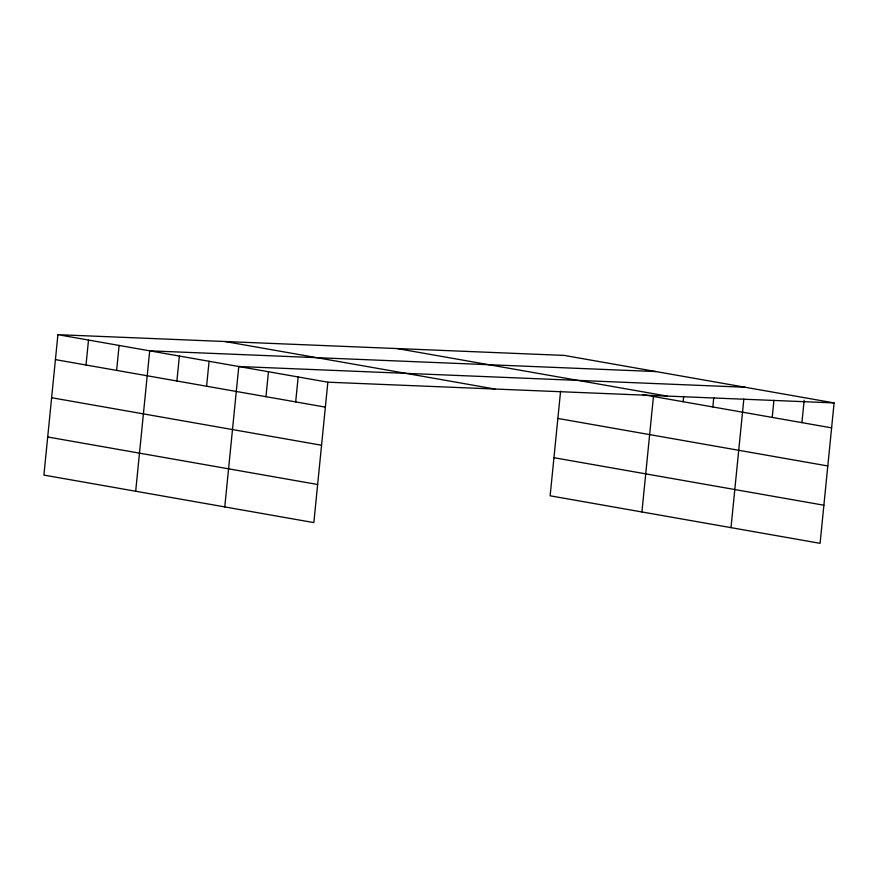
<?xml version="1.0" encoding="UTF-8"?>
<svg xmlns="http://www.w3.org/2000/svg" width="878" height="878" viewBox="0 0 878 878"><rect width="100%" height="100%" fill="white"/><g stroke="black" fill="none" stroke-linecap="round" stroke-linejoin="round"><path stroke-width="1.32" d="M57.915 334.672L43.9 475.086L313.841 522.597L327.856 382.193L57.915 334.672L564.159 355.403L834.1 402.914L820.085 543.328L550.144 495.807L560.581 391.226M86.022 364.996L88.513 340.06M116.609 370.384L119.101 345.449M135.684 491.241L149.699 350.827L655.932 371.559M176.906 380.997L179.386 356.062M206.593 386.221L209.085 361.286M224.768 506.924L238.783 366.51L745.016 387.242M265.979 396.68L268.47 371.734M295.677 401.904L298.169 376.969M641.917 511.962L653.451 396.494M683.139 401.729L683.666 396.472M712.837 406.953L713.748 397.767M731.001 527.645L743.842 399.051M772.223 417.401L773.924 400.346M801.921 422.636L804.149 400.313M327.856 382.193L834.1 402.914M397.097 348.555L667.039 396.077M642.806 394.628L831.609 427.86M224.977 341.509L494.918 389.031M557.859 418.444L827.811 465.966M55.424 359.618L325.376 407.14M553.941 457.701L823.893 505.223M51.626 397.723L321.567 445.245M47.708 436.981L317.649 484.502"/></g></svg>
